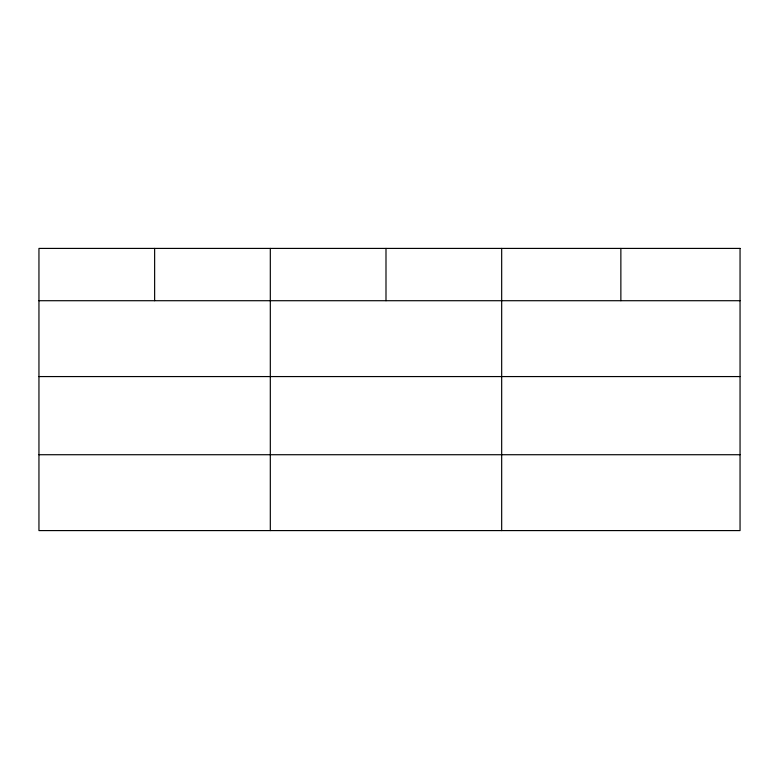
<?xml version="1.0" encoding="UTF-8"?>
<svg xmlns="http://www.w3.org/2000/svg" width="779" height="779" viewBox="0 0 779 779"><rect width="100%" height="100%" fill="white"/><g stroke="black" fill="none" stroke-linecap="round" stroke-linejoin="round"><path stroke-width="1.17" d="M38.95 300.713L740.05 300.713M38.95 376.569L740.05 376.569M38.95 454.722L740.05 454.722M620.863 248.413L620.863 300.713M501.676 248.413L501.676 530.587M385.994 248.413L385.994 300.713M270.313 248.413L270.313 530.587M154.632 248.413L154.632 300.713M740.05 248.413L38.95 248.413L38.95 530.587L740.05 530.587L740.05 248.413"/></g></svg>
